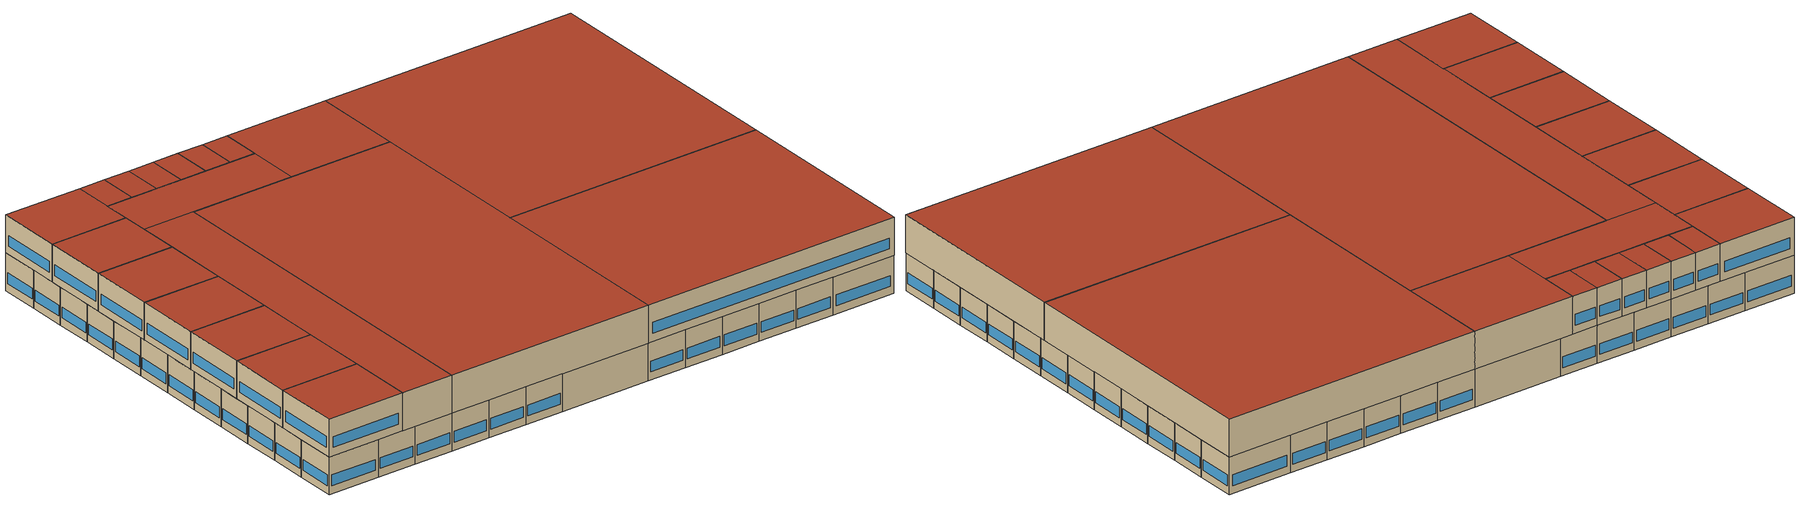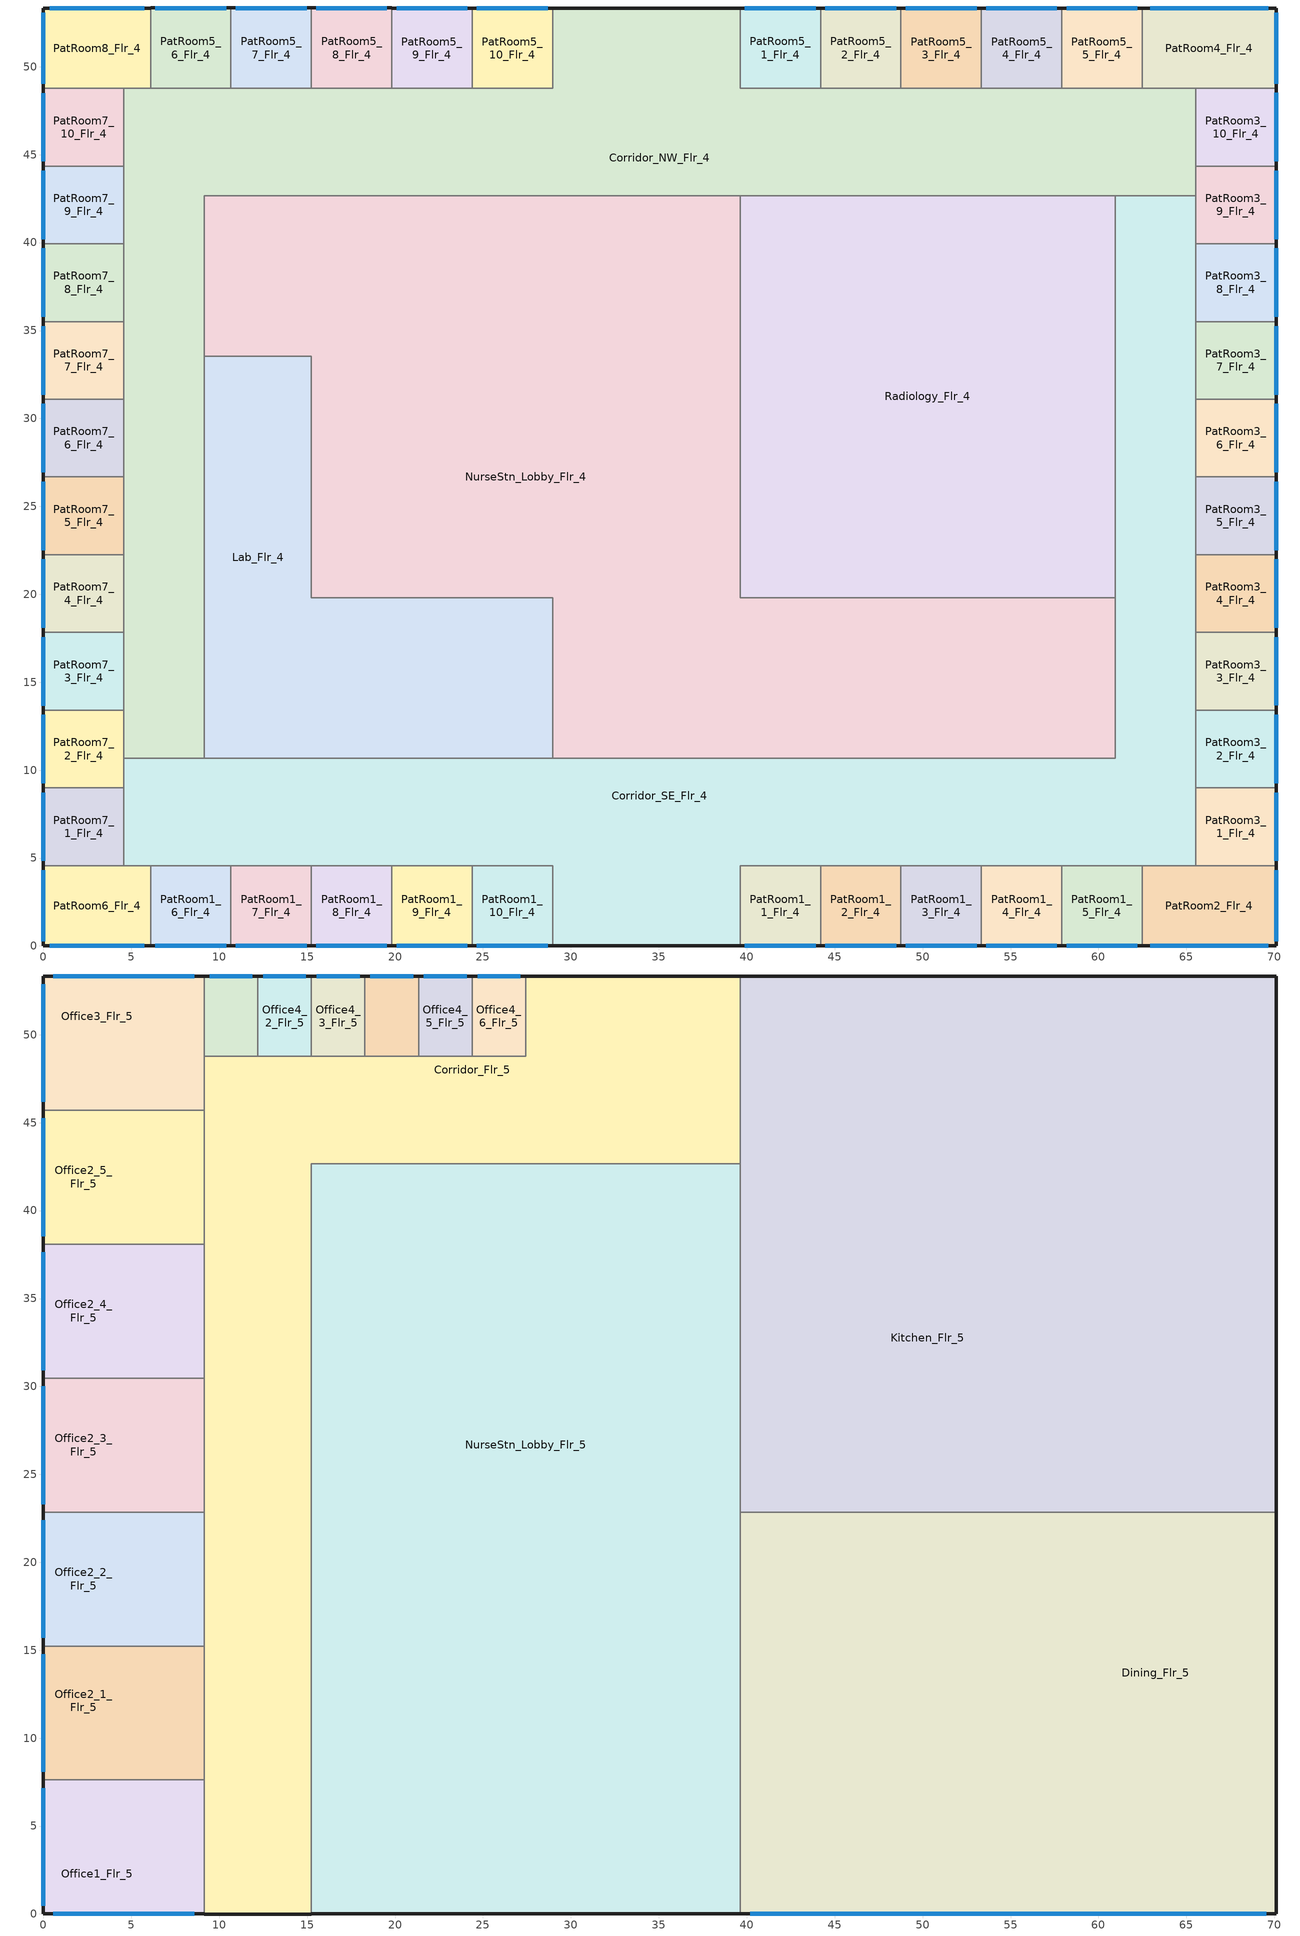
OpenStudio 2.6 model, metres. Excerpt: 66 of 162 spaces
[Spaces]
PatRoom6_Flr_4
 floor to PatRoom6_Flr_3: 6.1,4.57 6.1,0 0,0 0,4.57 z12.8
 wall outside: 0,4.57 0,0 6.1,0 z12.8:17.07
 wall adiabatic: 4.57,4.57 0,4.57 / 6.1,0 6.1,4.57 z12.8:17.07
 wall to Corridor_SE_Flr_4: 6.1,4.57 4.57,4.57 z12.8:17.07
 window: 0,4.3 0,0.27 / 0.37,0 5.73,0 z13.71:14.93
Corridor_SE_Flr_4
 floor to Corridor_SE_Flr_3: 65.53,42.67 65.53,4.57 39.62,4.57 39.62,0 28.96,0 28.96,4.57 4.57,4.57 4.57,10.67 60.96,10.67 60.96,42.67 z12.8
 wall outside: 28.96,0 39.62,0 z12.8:17.07
 wall adiabatic: 4.57,10.67 4.57,8.99 4.57,4.57 / 65.53,4.57 65.53,8.99 65.53,13.41 65.53,17.83 65.53,22.25 65.53,26.67 65.53,31.09 65.53,35.51 65.53,39.93 65.53,42.67 / 39.62,0 39.62,4.57 44.2,4.57 48.77,4.57 53.34,4.57 57.91,4.57 62.48,4.57 / 6.1,4.57 10.67,4.57 15.24,4.57 19.81,4.57 24.38,4.57 28.96,4.57 28.96,0 z12.8:17.07
 wall to Corridor_NW_Flr_4: 9.14,10.67 4.57,10.67 / 65.53,42.67 60.96,42.67 z12.8:17.07
 wall to Lab_Flr_4: 28.96,10.67 9.14,10.67 z12.8:17.07
 wall to NurseStn_Lobby_Flr_4: 60.96,19.81 60.96,10.67 28.96,10.67 z12.8:17.07
 wall to Radiology_Flr_4: 60.96,42.67 60.96,19.81 z12.8:17.07
 wall to PatRoom2_Flr_4: 62.48,4.57 65.53,4.57 z12.8:17.07
 ceiling adiabatic: 9.14,7.62 9.14,10.67 4.57,10.67 4.57,7.62 z17.07
PatRoom1_1_Flr_4
 floor adiabatic: 44.2,4.57 44.2,0 39.62,0 39.62,4.57 z12.8
 wall outside: 39.62,0 44.2,0 z12.8:17.07
 wall adiabatic: 44.2,0 44.2,4.57 39.62,4.57 39.62,0 z12.8:17.07
 window: 39.9,0 43.92,0 z13.71:14.93
 ceiling adiabatic: 44.2,0 44.2,4.57 39.62,4.57 39.62,0 z17.07
PatRoom2_Flr_4
 floor to PatRoom2_Flr_3: 70.1,4.57 70.1,0 62.48,0 62.48,4.57 z12.8
 wall outside: 62.48,0 70.1,0 70.1,4.57 z12.8:17.07
 wall adiabatic: 62.48,4.57 62.48,0 / 70.1,4.57 65.53,4.57 z12.8:17.07
 window: 62.94,0 69.65,0 / 70.1,0.27 70.1,4.3 z13.71:14.93
PatRoom7_1_Flr_4
 floor adiabatic: 4.57,8.99 4.57,4.57 0,4.57 0,8.99 z12.8
 wall outside: 0,8.99 0,4.57 z12.8:17.07
 wall adiabatic: 0,4.57 4.57,4.57 4.57,8.99 0,8.99 z12.8:17.07
 window: 0,8.73 0,4.84 z13.71:14.93
 ceiling adiabatic: 4.57,4.57 4.57,7.62 0,7.62 0,4.57 z17.07; 4.57,7.62 4.57,8.99 0,8.99 0,7.62 z17.07
PatRoom3_1_Flr_4
 floor adiabatic: 70.1,8.99 70.1,4.57 65.53,4.57 65.53,8.99 z12.8
 wall outside: 70.1,4.57 70.1,8.99 z12.8:17.07
 wall adiabatic: 70.1,8.99 65.53,8.99 65.53,4.57 70.1,4.57 z12.8:17.07
 window: 70.1,4.84 70.1,8.73 z13.71:14.93
 ceiling adiabatic: 70.1,4.57 70.1,8.99 65.53,8.99 65.53,4.57 z17.07
Corridor_NW_Flr_4
 floor to Corridor_NW_Flr_3: 39.62,53.34 39.62,48.77 65.53,48.77 65.53,42.67 9.14,42.67 9.14,10.67 4.57,10.67 4.57,48.77 28.96,48.77 28.96,53.34 z12.8
 wall outside: 39.62,53.34 28.96,53.34 z12.8:17.07
 wall adiabatic: 4.57,48.77 4.57,10.67 / 28.96,53.34 28.96,48.77 24.38,48.77 19.81,48.77 15.24,48.77 10.67,48.77 6.1,48.77 / 62.48,48.77 57.91,48.77 53.34,48.77 48.77,48.77 44.2,48.77 39.62,48.77 39.62,53.34 / 65.53,42.67 65.53,44.35 65.53,48.77 z12.8:17.07
 wall to PatRoom8_Flr_4: 6.1,48.77 4.57,48.77 z12.8:17.07
 wall to PatRoom4_Flr_4: 65.53,48.77 62.48,48.77 z12.8:17.07
 wall to Radiology_Flr_4: 39.62,42.67 60.96,42.67 z12.8:17.07
 wall to NurseStn_Lobby_Flr_4: 9.14,33.53 9.14,33.58 9.14,42.67 39.62,42.67 z12.8:17.07
 wall to Lab_Flr_4: 9.14,10.67 9.14,33.53 z12.8:17.07
 ceiling adiabatic: 9.14,10.67 9.14,15.24 4.57,15.24 4.57,10.67 z17.07; 9.14,15.24 9.14,22.86 4.57,22.86 4.57,15.24 z17.07; 9.14,22.86 9.14,30.48 4.57,30.48 4.57,22.86 z17.07; 9.14,30.48 9.14,38.09 4.57,38.09 4.57,30.48 z17.07; 9.14,38.09 9.14,45.72 4.57,45.72 4.57,38.09 z17.07
Lab_Flr_4
 floor to Lab_Flr_3: 15.24,33.53 15.24,19.81 28.96,19.81 28.96,10.67 9.14,10.67 9.14,33.53 z12.8
 wall to NurseStn_Lobby_Flr_4: 28.96,10.67 28.96,19.81 15.24,19.81 15.24,33.53 9.14,33.53 z12.8:17.07
NurseStn_Lobby_Flr_4
 floor to NurseStn_Lobby_Flr_3: 39.62,42.67 39.62,19.81 60.96,19.81 60.96,10.67 28.96,10.67 28.96,19.81 15.24,19.81 15.24,33.53 9.14,33.53 9.14,42.67 z12.8
 wall to Radiology_Flr_4: 60.96,19.81 39.62,19.81 39.62,42.67 z12.8:17.07
Radiology_Flr_4
 floor to PhysTherapy_Flr_3: 60.96,42.67 60.96,19.81 39.62,19.81 39.62,42.67 z12.8
PatRoom8_Flr_4
 floor to PatRoom8_Flr_3: 6.1,53.34 6.1,48.77 0,48.77 0,53.34 z12.8
 wall outside: 6.1,53.34 0,53.34 0,48.77 z12.8:17.07
 wall adiabatic: 6.1,48.77 6.1,53.34 / 0,48.77 4.57,48.77 z12.8:17.07
 window: 5.73,53.34 0.37,53.34 z13.71:14.94; 0,53.07 0,49.04 z13.71:14.93
PatRoom5_1_Flr_4
 floor adiabatic: 44.2,53.34 44.2,48.77 39.62,48.77 39.62,53.34 z12.8
 wall outside: 44.2,53.34 39.62,53.34 z12.8:17.07
 wall adiabatic: 39.62,53.34 39.62,48.77 44.2,48.77 44.2,53.34 z12.8:17.07
 window: 43.92,53.34 39.9,53.34 z13.71:14.93
 ceiling adiabatic: 44.2,48.77 44.2,53.34 39.62,53.34 39.62,48.77 z17.07
PatRoom4_Flr_4
 floor to PatRoom4_Flr_3: 70.1,53.34 70.1,48.77 62.48,48.77 62.48,53.34 z12.8
 wall outside: 70.1,48.77 70.1,53.34 62.48,53.34 z12.8:17.07
 wall adiabatic: 65.53,48.77 70.1,48.77 / 62.48,53.34 62.48,48.77 z12.8:17.07
 window: 70.1,49.04 70.1,53.07 / 69.65,53.34 62.94,53.34 z13.71:14.93
PatRoom1_2_Flr_4
 floor adiabatic: 48.77,4.57 48.77,0 44.2,0 44.2,4.57 z12.8
 wall outside: 44.2,0 48.77,0 z12.8:17.07
 wall adiabatic: 48.77,0 48.77,4.57 44.2,4.57 44.2,0 z12.8:17.07
 window: 44.47,0 48.49,0 z13.71:14.93
 ceiling adiabatic: 48.77,0 48.77,4.57 44.2,4.57 44.2,0 z17.07
PatRoom1_3_Flr_4
 floor adiabatic: 53.34,4.57 53.34,0 48.77,0 48.77,4.57 z12.8
 wall outside: 48.77,0 53.34,0 z12.8:17.07
 wall adiabatic: 53.34,0 53.34,4.57 48.77,4.57 48.77,0 z12.8:17.07
 window: 49.04,0 53.07,0 z13.71:14.93
 ceiling adiabatic: 53.34,0 53.34,4.57 48.77,4.57 48.77,0 z17.07
PatRoom1_4_Flr_4
 floor adiabatic: 57.91,4.57 57.91,0 53.34,0 53.34,4.57 z12.8
 wall outside: 53.34,0 57.91,0 z12.8:17.07
 wall adiabatic: 57.91,0 57.91,4.57 53.34,4.57 53.34,0 z12.8:17.07
 window: 53.61,0 57.64,0 z13.71:14.93
 ceiling adiabatic: 57.91,0 57.91,4.57 53.34,4.57 53.34,0 z17.07
PatRoom1_5_Flr_4
 floor adiabatic: 62.48,4.57 62.48,0 57.91,0 57.91,4.57 z12.8
 wall outside: 57.91,0 62.48,0 z12.8:17.07
 wall adiabatic: 62.48,0 62.48,4.57 57.91,4.57 57.91,0 z12.8:17.07
 window: 58.19,0 62.21,0 z13.71:14.93
 ceiling adiabatic: 62.48,0 62.48,4.57 57.91,4.57 57.91,0 z17.07
PatRoom1_6_Flr_4
 floor adiabatic: 10.67,4.57 10.67,0 6.1,0 6.1,4.57 z12.8
 wall outside: 6.1,0 10.67,0 z12.8:17.07
 wall adiabatic: 10.67,0 10.67,4.57 6.1,4.57 6.1,0 z12.8:17.07
 window: 6.37,0 10.39,0 z13.71:14.93
 ceiling adiabatic: 10.67,0 10.67,4.57 9.14,4.57 9.14,0 z17.07; 9.14,0 9.14,4.57 6.1,4.57 6.1,0 z17.07
PatRoom1_7_Flr_4
 floor adiabatic: 15.24,4.57 15.24,0 10.67,0 10.67,4.57 z12.8
 wall outside: 10.67,0 15.24,0 z12.8:17.07
 wall adiabatic: 15.24,0 15.24,4.57 10.67,4.57 10.67,0 z12.8:17.07
 window: 10.94,0 14.97,0 z13.71:14.93
 ceiling adiabatic: 15.24,0 15.24,4.57 10.67,4.57 10.67,0 z17.07
PatRoom1_8_Flr_4
 floor adiabatic: 19.81,4.57 19.81,0 15.24,0 15.24,4.57 z12.8
 wall outside: 15.24,0 19.81,0 z12.8:17.07
 wall adiabatic: 19.81,0 19.81,4.57 15.24,4.57 15.24,0 z12.8:17.07
 window: 15.51,0 19.54,0 z13.71:14.93
 ceiling adiabatic: 19.81,0 19.81,4.57 15.24,4.57 15.24,0 z17.07
PatRoom1_9_Flr_4
 floor adiabatic: 24.38,4.57 24.38,0 19.81,0 19.81,4.57 z12.8
 wall outside: 19.81,0 24.38,0 z12.8:17.07
 wall adiabatic: 24.38,0 24.38,4.57 19.81,4.57 19.81,0 z12.8:17.07
 window: 20.09,0 24.11,0 z13.71:14.93
 ceiling adiabatic: 24.38,0 24.38,4.57 19.81,4.57 19.81,0 z17.07
PatRoom1_10_Flr_4
 floor adiabatic: 28.96,4.57 28.96,0 24.38,0 24.38,4.57 z12.8
 wall outside: 24.38,0 28.96,0 z12.8:17.07
 wall adiabatic: 28.96,0 28.96,4.57 24.38,4.57 24.38,0 z12.8:17.07
 window: 24.66,0 28.68,0 z13.71:14.93
 ceiling adiabatic: 28.96,0 28.96,4.57 24.38,4.57 24.38,0 z17.07
PatRoom5_2_Flr_4
 floor adiabatic: 48.77,53.34 48.77,48.77 44.2,48.77 44.2,53.34 z12.8
 wall outside: 48.77,53.34 44.2,53.34 z12.8:17.07
 wall adiabatic: 44.2,53.34 44.2,48.77 48.77,48.77 48.77,53.34 z12.8:17.07
 window: 48.49,53.34 44.47,53.34 z13.71:14.93
 ceiling adiabatic: 48.77,48.77 48.77,53.34 44.2,53.34 44.2,48.77 z17.07
PatRoom5_3_Flr_4
 floor adiabatic: 53.34,53.34 53.34,48.77 48.77,48.77 48.77,53.34 z12.8
 wall outside: 53.34,53.34 48.77,53.34 z12.8:17.07
 wall adiabatic: 48.77,53.34 48.77,48.77 53.34,48.77 53.34,53.34 z12.8:17.07
 window: 53.07,53.34 49.04,53.34 z13.71:14.93
 ceiling adiabatic: 53.34,48.77 53.34,53.34 48.77,53.34 48.77,48.77 z17.07
PatRoom5_4_Flr_4
 floor adiabatic: 57.91,53.34 57.91,48.77 53.34,48.77 53.34,53.34 z12.8
 wall outside: 57.91,53.34 53.34,53.34 z12.8:17.07
 wall adiabatic: 53.34,53.34 53.34,48.77 57.91,48.77 57.91,53.34 z12.8:17.07
 window: 57.64,53.34 53.61,53.34 z13.71:14.93
 ceiling adiabatic: 57.91,48.77 57.91,53.34 53.34,53.34 53.34,48.77 z17.07
PatRoom5_5_Flr_4
 floor adiabatic: 62.48,53.34 62.48,48.77 57.91,48.77 57.91,53.34 z12.8
 wall outside: 62.48,53.34 57.91,53.34 z12.8:17.07
 wall adiabatic: 57.91,53.34 57.91,48.77 62.48,48.77 62.48,53.34 z12.8:17.07
 window: 62.21,53.34 58.19,53.34 z13.71:14.93
 ceiling adiabatic: 62.48,48.77 62.48,53.34 57.91,53.34 57.91,48.77 z17.07
PatRoom5_6_Flr_4
 floor adiabatic: 10.67,53.34 10.67,48.77 6.1,48.77 6.1,53.34 z12.8
 wall outside: 10.67,53.34 6.1,53.34 z12.8:17.07
 wall adiabatic: 6.1,53.34 6.1,48.77 10.67,48.77 10.67,53.34 z12.8:17.07
 window: 10.39,53.34 6.37,53.34 z13.71:14.93
 ceiling adiabatic: 9.14,48.77 9.14,53.34 6.1,53.34 6.1,48.77 z17.07; 10.67,48.77 10.67,53.34 9.14,53.34 9.14,48.77 z17.07
PatRoom5_7_Flr_4
 floor adiabatic: 15.24,53.34 15.24,48.77 10.67,48.77 10.67,53.34 z12.8
 wall outside: 15.24,53.34 10.67,53.34 z12.8:17.07
 wall adiabatic: 10.67,53.34 10.67,48.77 15.24,48.77 15.24,53.34 z12.8:17.07
 window: 14.97,53.34 10.94,53.34 z13.71:14.93
 ceiling adiabatic: 12.19,48.77 12.19,53.34 10.67,53.34 10.67,48.77 z17.07; 15.24,48.77 15.24,53.34 12.19,53.34 12.19,48.77 z17.07
PatRoom5_8_Flr_4
 floor adiabatic: 19.81,53.34 19.81,48.77 15.24,48.77 15.24,53.34 z12.8
 wall outside: 19.81,53.34 15.24,53.34 z12.8:17.07
 wall adiabatic: 15.24,53.34 15.24,48.77 19.81,48.77 19.81,53.34 z12.8:17.07
 window: 19.54,53.34 15.51,53.34 z13.71:14.93
 ceiling adiabatic: 18.29,48.77 18.29,53.34 15.24,53.34 15.24,48.77 z17.07; 19.81,48.77 19.81,53.34 18.29,53.34 18.29,48.77 z17.07
PatRoom5_9_Flr_4
 floor adiabatic: 24.38,53.34 24.38,48.77 19.81,48.77 19.81,53.34 z12.8
 wall outside: 24.38,53.34 19.81,53.34 z12.8:17.07
 wall adiabatic: 19.81,53.34 19.81,48.77 24.38,48.77 24.38,53.34 z12.8:17.07
 window: 24.11,53.34 20.09,53.34 z13.71:14.93
 ceiling adiabatic: 21.34,48.77 21.34,53.34 19.81,53.34 19.81,48.77 z17.07; 24.38,48.77 24.38,53.34 21.34,53.34 21.34,48.77 z17.07
PatRoom5_10_Flr_4
 floor adiabatic: 28.96,53.34 28.96,48.77 24.38,48.77 24.38,53.34 z12.8
 wall outside: 28.96,53.34 24.38,53.34 z12.8:17.07
 wall adiabatic: 24.38,53.34 24.38,48.77 28.96,48.77 28.96,53.34 z12.8:17.07
 window: 28.68,53.34 24.66,53.34 z13.71:14.93
 ceiling adiabatic: 27.43,48.77 27.43,53.34 24.38,53.34 24.38,48.77 z17.07; 28.96,48.77 28.96,53.34 27.43,53.34 27.43,48.77 z17.07
PatRoom3_2_Flr_4
 floor adiabatic: 70.1,13.41 70.1,8.99 65.53,8.99 65.53,13.41 z12.8
 wall outside: 70.1,8.99 70.1,13.41 z12.8:17.07
 wall adiabatic: 70.1,13.41 65.53,13.41 65.53,8.99 70.1,8.99 z12.8:17.07
 window: 70.1,9.26 70.1,13.15 z13.71:14.93
 ceiling adiabatic: 70.1,8.99 70.1,13.41 65.53,13.41 65.53,8.99 z17.07
PatRoom3_3_Flr_4
 floor adiabatic: 70.1,17.83 70.1,13.41 65.53,13.41 65.53,17.83 z12.8
 wall outside: 70.1,13.41 70.1,17.83 z12.8:17.07
 wall adiabatic: 70.1,17.83 65.53,17.83 65.53,13.41 70.1,13.41 z12.8:17.07
 window: 70.1,13.68 70.1,17.57 z13.71:14.93
 ceiling adiabatic: 70.1,13.41 70.1,17.83 65.53,17.83 65.53,13.41 z17.07
PatRoom3_4_Flr_4
 floor adiabatic: 70.1,22.25 70.1,17.83 65.53,17.83 65.53,22.25 z12.8
 wall outside: 70.1,17.83 70.1,22.25 z12.8:17.07
 wall adiabatic: 70.1,22.25 65.53,22.25 65.53,17.83 70.1,17.83 z12.8:17.07
 window: 70.1,18.1 70.1,21.99 z13.71:14.93
 ceiling adiabatic: 70.1,17.83 70.1,22.25 65.53,22.25 65.53,17.83 z17.07
PatRoom3_5_Flr_4
 floor adiabatic: 70.1,26.67 70.1,22.25 65.53,22.25 65.53,26.67 z12.8
 wall outside: 70.1,22.25 70.1,26.67 z12.8:17.07
 wall adiabatic: 70.1,26.67 65.53,26.67 65.53,22.25 70.1,22.25 z12.8:17.07
 window: 70.1,22.52 70.1,26.41 z13.71:14.93
 ceiling adiabatic: 70.1,22.86 70.1,26.67 65.53,26.67 65.53,22.86 z17.07; 70.1,22.25 70.1,22.86 65.53,22.86 65.53,22.25 z17.07
PatRoom3_6_Flr_4
 floor adiabatic: 70.1,31.09 70.1,26.67 65.53,26.67 65.53,31.09 z12.8
 wall outside: 70.1,26.67 70.1,31.09 z12.8:17.07
 wall adiabatic: 70.1,31.09 65.53,31.09 65.53,26.67 70.1,26.67 z12.8:17.07
 window: 70.1,26.94 70.1,30.83 z13.71:14.93
 ceiling adiabatic: 70.1,26.67 70.1,31.09 65.53,31.09 65.53,26.67 z17.07
PatRoom3_7_Flr_4
 floor adiabatic: 70.1,35.51 70.1,31.09 65.53,31.09 65.53,35.51 z12.8
 wall outside: 70.1,31.09 70.1,35.51 z12.8:17.07
 wall adiabatic: 70.1,35.51 65.53,35.51 65.53,31.09 70.1,31.09 z12.8:17.07
 window: 70.1,31.36 70.1,35.25 z13.71:14.93
 ceiling adiabatic: 70.1,31.09 70.1,35.51 65.53,35.51 65.53,31.09 z17.07
PatRoom3_8_Flr_4
 floor adiabatic: 70.1,39.93 70.1,35.51 65.53,35.51 65.53,39.93 z12.8
 wall outside: 70.1,35.51 70.1,39.93 z12.8:17.07
 wall adiabatic: 70.1,39.93 65.53,39.93 65.53,35.51 70.1,35.51 z12.8:17.07
 window: 70.1,35.78 70.1,39.67 z13.71:14.93
 ceiling adiabatic: 70.1,35.51 70.1,39.93 65.53,39.93 65.53,35.51 z17.07
PatRoom3_9_Flr_4
 floor adiabatic: 70.1,44.35 70.1,39.93 65.53,39.93 65.53,44.35 z12.8
 wall outside: 70.1,39.93 70.1,44.35 z12.8:17.07
 wall adiabatic: 70.1,44.35 65.53,44.35 65.53,42.67 65.53,39.93 70.1,39.93 z12.8:17.07
 window: 70.1,40.2 70.1,44.09 z13.71:14.93
 ceiling adiabatic: 70.1,39.93 70.1,44.35 65.53,44.35 65.53,39.93 z17.07
PatRoom3_10_Flr_4
 floor adiabatic: 70.1,48.77 70.1,44.35 65.53,44.35 65.53,48.77 z12.8
 wall outside: 70.1,44.35 70.1,48.77 z12.8:17.07
 wall adiabatic: 70.1,48.77 65.53,48.77 65.53,44.35 70.1,44.35 z12.8:17.07
 window: 70.1,44.62 70.1,48.51 z13.71:14.93
 ceiling adiabatic: 70.1,44.35 70.1,48.77 65.53,48.77 65.53,44.35 z17.07
PatRoom7_2_Flr_4
 floor adiabatic: 4.57,13.41 4.57,8.99 0,8.99 0,13.41 z12.8
 wall outside: 0,13.41 0,8.99 z12.8:17.07
 wall adiabatic: 0,8.99 4.57,8.99 4.57,13.41 0,13.41 z12.8:17.07
 window: 0,13.15 0,9.26 z13.71:14.93
 ceiling adiabatic: 4.57,12.04 4.57,13.41 0,13.41 0,12.04 z17.07; 4.57,8.99 4.57,12.04 0,12.04 0,8.99 z17.07
PatRoom7_3_Flr_4
 floor adiabatic: 4.57,17.83 4.57,13.41 0,13.41 0,17.83 z12.8
 wall outside: 0,17.83 0,13.41 z12.8:17.07
 wall adiabatic: 0,13.41 4.57,13.41 4.57,17.83 0,17.83 z12.8:17.07
 window: 0,17.57 0,13.68 z13.71:14.93
 ceiling adiabatic: 4.57,16.46 4.57,17.83 0,17.83 0,16.46 z17.07; 4.57,13.41 4.57,16.46 0,16.46 0,13.41 z17.07
PatRoom7_4_Flr_4
 floor adiabatic: 4.57,22.25 4.57,17.83 0,17.83 0,22.25 z12.8
 wall outside: 0,22.25 0,17.83 z12.8:17.07
 wall adiabatic: 0,17.83 4.57,17.83 4.57,22.25 0,22.25 z12.8:17.07
 window: 0,21.99 0,18.1 z13.71:14.93
 ceiling adiabatic: 4.57,17.83 4.57,20.88 0,20.88 0,17.83 z17.07; 4.57,20.88 4.57,22.25 0,22.25 0,20.88 z17.07
PatRoom7_5_Flr_4
 floor adiabatic: 4.57,26.67 4.57,22.25 0,22.25 0,26.67 z12.8
 wall outside: 0,26.67 0,22.25 z12.8:17.07
 wall adiabatic: 0,22.25 4.57,22.25 4.57,26.67 0,26.67 z12.8:17.07
 window: 0,26.41 0,22.52 z13.71:14.93
 ceiling adiabatic: 4.57,25.3 4.57,26.67 0,26.67 0,25.3 z17.07; 4.57,22.25 4.57,25.3 0,25.3 0,22.25 z17.07
PatRoom7_6_Flr_4
 floor adiabatic: 4.57,31.09 4.57,26.67 0,26.67 0,31.09 z12.8
 wall outside: 0,31.09 0,26.67 z12.8:17.07
 wall adiabatic: 0,26.67 4.57,26.67 4.57,31.09 0,31.09 z12.8:17.07
 window: 0,30.83 0,26.94 z13.71:14.93
 ceiling adiabatic: 4.57,26.67 4.57,29.72 0,29.72 0,26.67 z17.07; 4.57,29.72 4.57,31.09 0,31.09 0,29.72 z17.07
PatRoom7_7_Flr_4
 floor adiabatic: 4.57,35.51 4.57,31.09 0,31.09 0,35.51 z12.8
 wall outside: 0,35.51 0,31.09 z12.8:17.07
 wall adiabatic: 0,31.09 4.57,31.09 4.57,35.51 0,35.51 z12.8:17.07
 window: 0,35.25 0,31.36 z13.71:14.93
 ceiling adiabatic: 4.57,31.09 4.57,34.14 0,34.14 0,31.09 z17.07; 4.57,34.14 4.57,35.51 0,35.51 0,34.14 z17.07
PatRoom7_8_Flr_4
 floor adiabatic: 4.57,39.93 4.57,35.51 0,35.51 0,39.93 z12.8
 wall outside: 0,39.93 0,35.51 z12.8:17.07
 wall adiabatic: 0,35.51 4.57,35.51 4.57,39.93 0,39.93 z12.8:17.07
 window: 0,39.67 0,35.78 z13.71:14.93
 ceiling adiabatic: 4.57,35.51 4.57,38.56 0,38.56 0,35.51 z17.07; 4.57,38.56 4.57,39.93 0,39.93 0,38.56 z17.07
PatRoom7_9_Flr_4
 floor adiabatic: 4.57,44.35 4.57,39.93 0,39.93 0,44.35 z12.8
 wall outside: 0,44.35 0,39.93 z12.8:17.07
 wall adiabatic: 0,39.93 4.57,39.93 4.57,44.35 0,44.35 z12.8:17.07
 window: 0,44.09 0,40.2 z13.71:14.93
 ceiling adiabatic: 4.57,39.93 4.57,42.98 0,42.98 0,39.93 z17.07; 4.57,42.98 4.57,44.35 0,44.35 0,42.98 z17.07
PatRoom7_10_Flr_4
 floor adiabatic: 4.57,48.77 4.57,44.35 0,44.35 0,48.77 z12.8
 wall outside: 0,48.77 0,44.35 z12.8:17.07
 wall adiabatic: 0,44.35 4.57,44.35 4.57,48.77 0,48.77 z12.8:17.07
 window: 0,48.51 0,44.62 z13.71:14.93
 ceiling adiabatic: 4.57,44.35 4.57,47.4 0,47.4 0,44.35 z17.07; 4.57,47.4 4.57,48.77 0,48.77 0,47.4 z17.07
Office1_Flr_5
 floor adiabatic: 4.57,7.62 4.57,4.57 0,4.57 0,7.62 z17.07; 9.14,4.57 9.14,0 6.1,0 6.1,4.57 z17.07
 floor to PatRoom6_Flr_4: 6.1,4.57 6.1,0 0,0 0,4.57 z17.07
 floor to Corridor_SE_Flr_4: 9.14,7.62 9.14,4.57 4.57,4.57 4.57,7.62 z17.07
 wall outside: 0,7.62 0,0 9.14,0 z17.07:21.34
 wall adiabatic: 9.14,7.62 0,7.62 z17.07:21.34
 wall to Corridor_Flr_5: 9.14,0 9.14,7.62 z17.07:21.34
 window: 0,7.16 0,0.46 / 0.55,0 8.59,0 z17.98:19.2
 roof outside: 9.14,0 9.14,7.62 0,7.62 0,0 z21.34
Corridor_Flr_5
 floor adiabatic: 10.67,4.57 10.67,0 9.14,0 9.14,4.57 z17.07; 28.96,53.34 28.96,48.77 27.43,48.77 27.43,53.34 z17.07; 15.24,4.57 15.24,0 10.67,0 10.67,4.57 z17.07
 floor to Corridor_SE_Flr_4: 15.24,10.67 15.24,4.57 9.14,4.57 9.14,10.67 z17.07
 floor to Corridor_NW_Flr_4: 39.62,53.34 39.62,42.67 9.14,42.67 9.14,48.77 28.96,48.77 28.96,53.34 z17.07
 floor to Lab_Flr_4: 15.24,33.53 15.24,10.67 9.14,10.67 9.14,33.53 z17.07
 floor to NurseStn_Lobby_Flr_4: 15.24,42.67 15.24,33.53 9.14,33.53 9.14,42.67 z17.07
 wall outside: 39.62,53.34 27.43,53.34 / 9.14,0 15.24,0 z17.07:21.34
 wall adiabatic: 27.43,53.34 27.43,48.77 24.38,48.77 21.34,48.77 18.29,48.77 15.24,48.77 12.19,48.77 9.14,48.77 / 9.14,45.72 9.14,38.09 9.14,30.48 9.14,22.86 9.14,15.24 9.14,7.62 z17.07:21.34
 wall to Office3_Flr_5: 9.14,48.77 9.14,45.72 z17.07:21.34
 wall to Kitchen_Flr_5: 39.62,42.67 39.62,53.34 z17.07:21.34
 wall to NurseStn_Lobby_Flr_5: 15.24,0 15.24,42.67 39.62,42.67 z17.07:21.34
 roof outside: 15.24,0 15.24,42.67 9.14,42.67 9.14,0 z21.34; 39.62,42.67 39.62,53.34 27.43,53.34 27.43,42.67 z21.34; 27.43,42.67 27.43,48.77 9.14,48.77 9.14,42.67 z21.34
NurseStn_Lobby_Flr_5
 floor to NurseStn_Lobby_Flr_4: 39.62,42.67 39.62,10.67 28.96,10.67 28.96,19.81 15.24,19.81 15.24,42.67 z17.07
 floor to Corridor_SE_Flr_4: 39.62,10.67 39.62,0 28.96,0 28.96,4.57 15.24,4.57 15.24,10.67 z17.07
 floor to Lab_Flr_4: 28.96,19.81 28.96,10.67 15.24,10.67 15.24,19.81 z17.07
 floor adiabatic: 19.81,4.57 19.81,0 15.24,0 15.24,4.57 z17.07; 24.38,4.57 24.38,0 19.81,0 19.81,4.57 z17.07; 28.96,4.57 28.96,0 24.38,0 24.38,4.57 z17.07
 wall outside: 15.24,0 39.62,0 z17.07:21.34
 wall to Dining_Flr_5: 39.62,0 39.62,22.86 z17.07:21.34
 wall to Kitchen_Flr_5: 39.62,22.86 39.62,42.67 z17.07:21.34
 roof outside: 39.62,0 39.62,42.67 15.24,42.67 15.24,0 z21.34
Dining_Flr_5
 floor adiabatic: 70.1,13.41 70.1,8.99 65.53,8.99 65.53,13.41 z17.07; 44.2,4.57 44.2,0 39.62,0 39.62,4.57 z17.07; 70.1,8.99 70.1,4.57 65.53,4.57 65.53,8.99 z17.07; 62.48,4.57 62.48,0 57.91,0 57.91,4.57 z17.07; 57.91,4.57 57.91,0 53.34,0 53.34,4.57 z17.07; 48.77,4.57 48.77,0 44.2,0 44.2,4.57 z17.07; 53.34,4.57 53.34,0 48.77,0 48.77,4.57 z17.07; 70.1,22.86 70.1,22.25 65.53,22.25 65.53,22.86 z17.07; 70.1,17.83 70.1,13.41 65.53,13.41 65.53,17.83 z17.07; 70.1,22.25 70.1,17.83 65.53,17.83 65.53,22.25 z17.07
 floor to Radiology_Flr_4: 60.96,22.86 60.96,19.81 39.62,19.81 39.62,22.86 z17.07
 floor to Corridor_SE_Flr_4: 65.53,22.86 65.53,4.57 39.62,4.57 39.62,10.67 60.96,10.67 60.96,22.86 z17.07
 floor to NurseStn_Lobby_Flr_4: 60.96,19.81 60.96,10.67 39.62,10.67 39.62,19.81 z17.07
 floor to PatRoom2_Flr_4: 70.1,4.57 70.1,0 62.48,0 62.48,4.57 z17.07
 wall outside: 39.62,0 70.1,0 70.1,22.86 z17.07:21.34
 wall to Kitchen_Flr_5: 70.1,22.86 39.62,22.86 z17.07:21.34
 window: 40.2,0 69.53,0 z17.98:19.2
 roof outside: 70.1,0 70.1,22.86 39.62,22.86 39.62,0 z21.34
Office2_1_Flr_5
 floor adiabatic: 4.57,15.24 4.57,8.99 0,8.99 0,15.24 z17.07; 9.14,10.67 9.14,7.62 4.57,7.62 4.57,10.67 z17.07; 4.57,8.99 4.57,7.62 0,7.62 0,8.99 z17.07; 9.14,15.24 9.14,10.67 4.57,10.67 4.57,15.24 z17.07
 wall outside: 0,15.24 0,7.62 z17.07:21.34
 wall adiabatic: 0,7.62 9.14,7.62 9.14,15.24 0,15.24 z17.07:21.34
 window: 0,14.78 0,8.08 z17.98:19.2
 roof outside: 9.14,7.62 9.14,15.24 0,15.24 0,7.62 z21.34
Kitchen_Flr_5
 floor to Corridor_NW_Flr_4: 65.53,48.77 65.53,42.67 39.62,42.67 39.62,48.77 z17.07
 floor to Radiology_Flr_4: 60.96,42.67 60.96,22.86 39.62,22.86 39.62,42.67 z17.07
 floor adiabatic: 44.2,53.34 44.2,48.77 39.62,48.77 39.62,53.34 z17.07; 62.48,53.34 62.48,48.77 57.91,48.77 57.91,53.34 z17.07; 70.1,26.67 70.1,22.86 65.53,22.86 65.53,26.67 z17.07; 48.77,53.34 48.77,48.77 44.2,48.77 44.2,53.34 z17.07; 53.34,53.34 53.34,48.77 48.77,48.77 48.77,53.34 z17.07; 57.91,53.34 57.91,48.77 53.34,48.77 53.34,53.34 z17.07; 70.1,35.51 70.1,31.09 65.53,31.09 65.53,35.51 z17.07; 70.1,31.09 70.1,26.67 65.53,26.67 65.53,31.09 z17.07; 70.1,39.93 70.1,35.51 65.53,35.51 65.53,39.93 z17.07; 70.1,44.35 70.1,39.93 65.53,39.93 65.53,44.35 z17.07; 70.1,48.77 70.1,44.35 65.53,44.35 65.53,48.77 z17.07
 floor to Corridor_SE_Flr_4: 65.53,42.67 65.53,22.86 60.96,22.86 60.96,42.67 z17.07
 floor to PatRoom4_Flr_4: 70.1,53.34 70.1,48.77 62.48,48.77 62.48,53.34 z17.07
 wall outside: 70.1,22.86 70.1,53.34 39.62,53.34 z17.07:21.34
 roof outside: 70.1,22.86 70.1,53.34 39.62,53.34 39.62,22.86 z21.34
Office3_Flr_5
 floor to PatRoom8_Flr_4: 6.1,53.34 6.1,48.77 0,48.77 0,53.34 z17.07
 floor to Corridor_NW_Flr_4: 9.14,48.77 9.14,45.72 4.57,45.72 4.57,48.77 z17.07
 floor adiabatic: 9.14,53.34 9.14,48.77 6.1,48.77 6.1,53.34 z17.07; 4.57,48.77 4.57,45.72 0,45.72 0,48.77 z17.07
 wall outside: 9.14,53.34 0,53.34 0,45.72 z17.07:21.34
 wall adiabatic: 9.14,48.77 9.14,53.34 / 0,45.72 9.14,45.72 z17.07:21.34
 window: 8.59,53.34 0.55,53.34 / 0,52.88 0,46.18 z17.98:19.2
 roof outside: 9.14,45.72 9.14,53.34 0,53.34 0,45.72 z21.34
Office4_1_Flr_5
 floor adiabatic: 12.19,53.34 12.19,48.77 10.67,48.77 10.67,53.34 z17.07; 10.67,53.34 10.67,48.77 9.14,48.77 9.14,53.34 z17.07
 wall outside: 12.19,53.34 9.14,53.34 z17.07:21.34
 wall adiabatic: 9.14,53.34 9.14,48.77 12.19,48.77 12.19,53.34 z17.07:21.34
 window: 11.88,53.34 9.45,53.34 z17.98:19.2
 roof outside: 12.19,48.77 12.19,53.34 9.14,53.34 9.14,48.77 z21.34
Office2_2_Flr_5
 floor adiabatic: 4.57,22.86 4.57,15.24 0,15.24 0,22.86 z17.07; 9.14,22.86 9.14,15.24 4.57,15.24 4.57,22.86 z17.07
 wall outside: 0,22.86 0,15.24 z17.07:21.34
 wall adiabatic: 0,15.24 9.14,15.24 9.14,22.86 0,22.86 z17.07:21.34
 window: 0,22.4 0,15.7 z17.98:19.2
 roof outside: 9.14,15.24 9.14,22.86 0,22.86 0,15.24 z21.34
Office2_3_Flr_5
 floor adiabatic: 4.57,30.48 4.57,22.86 0,22.86 0,30.48 z17.07; 9.14,30.48 9.14,22.86 4.57,22.86 4.57,30.48 z17.07
 wall outside: 0,30.48 0,22.86 z17.07:21.34
 wall adiabatic: 0,22.86 9.14,22.86 9.14,30.48 0,30.48 z17.07:21.34
 window: 0,30.02 0,23.31 z17.98:19.2
 roof outside: 9.14,22.86 9.14,30.48 0,30.48 0,22.86 z21.34
Office2_4_Flr_5
 floor adiabatic: 4.57,38.09 4.57,30.48 0,30.48 0,38.09 z17.07; 9.14,38.09 9.14,30.48 4.57,30.48 4.57,38.09 z17.07
 wall outside: 0,38.09 0,30.48 z17.07:21.34
 wall adiabatic: 0,30.48 9.14,30.48 9.14,38.09 0,38.09 z17.07:21.34
 window: 0,37.64 0,30.93 z17.98:19.2
 roof outside: 9.14,30.48 9.14,38.09 0,38.09 0,30.48 z21.34
Office2_5_Flr_5
 floor adiabatic: 4.57,45.72 4.57,38.09 0,38.09 0,45.72 z17.07; 9.14,45.72 9.14,38.09 4.57,38.09 4.57,45.72 z17.07
 wall outside: 0,45.72 0,38.09 z17.07:21.34
 wall adiabatic: 0,38.09 9.14,38.09 9.14,45.72 0,45.72 z17.07:21.34
 window: 0,45.25 0,38.55 z17.98:19.2
 roof outside: 9.14,38.09 9.14,45.72 0,45.72 0,38.09 z21.34
Office4_2_Flr_5
 floor adiabatic: 15.24,53.34 15.24,48.77 12.19,48.77 12.19,53.34 z17.07
 wall outside: 15.24,53.34 12.19,53.34 z17.07:21.34
 wall adiabatic: 12.19,53.34 12.19,48.77 15.24,48.77 15.24,53.34 z17.07:21.34
 window: 14.93,53.34 12.5,53.34 z17.98:19.2
 roof outside: 15.24,48.77 15.24,53.34 12.19,53.34 12.19,48.77 z21.34
Office4_3_Flr_5
 floor adiabatic: 18.29,53.34 18.29,48.77 15.24,48.77 15.24,53.34 z17.07
 wall outside: 18.29,53.34 15.24,53.34 z17.07:21.34
 wall adiabatic: 15.24,53.34 15.24,48.77 18.29,48.77 18.29,53.34 z17.07:21.34
 window: 17.98,53.34 15.55,53.34 z17.98:19.2
 roof outside: 18.29,48.77 18.29,53.34 15.24,53.34 15.24,48.77 z21.34
Office4_4_Flr_5
 floor adiabatic: 21.34,53.34 21.34,48.77 19.81,48.77 19.81,53.34 z17.07; 19.81,53.34 19.81,48.77 18.29,48.77 18.29,53.34 z17.07
 wall outside: 21.34,53.34 18.29,53.34 z17.07:21.34
 wall adiabatic: 18.29,53.34 18.29,48.77 21.34,48.77 21.34,53.34 z17.07:21.34
 window: 21.03,53.34 18.6,53.34 z17.98:19.2
 roof outside: 21.34,48.77 21.34,53.34 18.29,53.34 18.29,48.77 z21.34
Office4_5_Flr_5
 floor adiabatic: 24.38,53.34 24.38,48.77 21.34,48.77 21.34,53.34 z17.07
 wall outside: 24.38,53.34 21.34,53.34 z17.07:21.34
 wall adiabatic: 21.34,53.34 21.34,48.77 24.38,48.77 24.38,53.34 z17.07:21.34
 window: 24.07,53.34 21.64,53.34 z17.98:19.2
 roof outside: 24.38,48.77 24.38,53.34 21.34,53.34 21.34,48.77 z21.34
Office4_6_Flr_5
 floor adiabatic: 27.43,53.34 27.43,48.77 24.38,48.77 24.38,53.34 z17.07
 wall outside: 27.43,53.34 24.38,53.34 z17.07:21.34
 wall adiabatic: 24.38,53.34 24.38,48.77 27.43,48.77 27.43,53.34 z17.07:21.34
 window: 27.12,53.34 24.69,53.34 z17.98:19.2
 roof outside: 27.43,48.77 27.43,53.34 24.38,53.34 24.38,48.77 z21.34
[Building]
NECB_2011Hospital: Standards Number of Stories=6; Standards Number of Above Ground Stories=5; Standards Building Type=Hospital
[Site]
Sherbrooke_PQ_CAN: Latitude {deg}=45.43; Longitude {deg}=-71.68; Time Zone {hr}=-5; Elevation {m}=241
[ClimateZones]
Climate Zone Institution Name 1=ASHRAE; Climate Zone Document Name 1=ANSI/ASHRAE Standard 169; Climate Zone Document Year 1=2006; Climate Zone Institution Name 2=CEC; Climate Zone Document Name 2=California Climate Zone Descriptions; Climate Zone Document Year 2=1995
[Site:WaterMainsTemperature]
Calculation Method=Correlation; Annual Average Outdoor Air Temperature {C}=4.28333; Maximum Difference In Monthly Average Outdoor Air Temperatures {deltaC}=28.2
[Site:GroundTemperature:BuildingSurface]
19.527, 19.502, 19.536, 19.598, 20.002, 21.64, 22.225, 22.375, 21.449, 20.121, 19.802, 19.633
[WindowMaterial:Blind]
Window Material Blind 1: Slat Width {m}=0.025; Slat Separation {m}=0.01875; Front Side Slat Beam Solar Reflectance=0.5; Back Side Slat Beam Solar Reflectance=0.5; Front Side Slat Diffuse Solar Reflectance=0.5; Back Side Slat Diffuse Solar Reflectance=0.5; Slat Beam Visible Transmittance=0
[ShadingControl]
Shading Control 1: Shading Type=InteriorBlind; Shading Device Material=Window Material Blind 1
[BuildingStory] Nominal Z Coordinate {m}=0; Nominal Floor to Floor Height {m}=4.2672
Building Story 5; Building Story 6
[Space]
Name | Space Type | Building Story | Thermal Zone
PatRoom6_Flr_4 | Space Function Hospital - patient room | Building Story 5 | TZ-PatRoom6_Flr_4
Corridor_SE_Flr_4 | Space Function Hospital corr. >= 2.4m-sch-B | Building Story 5 | TZ-Corridor_SE_Flr_4
PatRoom1_1_Flr_4 | Space Function Hospital - patient room | Building Story 5 | TZ-PatRoom1_1_Flr_4
PatRoom2_Flr_4 | Space Function Hospital - patient room | Building Story 5 | TZ-PatRoom2_Flr_4
PatRoom7_1_Flr_4 | Space Function Hospital - patient room | Building Story 5 | TZ-PatRoom7_1_Flr_4
PatRoom3_1_Flr_4 | Space Function Hospital - patient room | Building Story 5 | TZ-PatRoom3_1_Flr_4
Corridor_NW_Flr_4 | Space Function Hospital corr. >= 2.4m-sch-B | Building Story 5 | TZ-Corridor_NW_Flr_4
Lab_Flr_4 | Space Function Lab - research | Building Story 5 | TZ-Lab_Flr_4
NurseStn_Lobby_Flr_4 | Space Function Hospital - nurses' station | Building Story 5 | TZ-NurseStn_Lobby_Flr_4
Radiology_Flr_4 | Space Function Hospital - radiology/imaging | Building Story 5 | TZ-Radiology_Flr_4
PatRoom8_Flr_4 | Space Function Hospital - patient room | Building Story 5 | TZ-PatRoom8_Flr_4
PatRoom5_1_Flr_4 | Space Function Hospital - patient room | Building Story 5 | TZ-PatRoom5_1_Flr_4
PatRoom4_Flr_4 | Space Function Hospital - patient room | Building Story 5 | TZ-PatRoom4_Flr_4
Office1_Flr_5 | Space Function Office - enclosed | Building Story 6 | TZ-Office1_Flr_5
Corridor_Flr_5 | Space Function Hospital corr. >= 2.4m-sch-B | Building Story 6 | TZ-Corridor_Flr_5
NurseStn_Lobby_Flr_5 | Space Function Hospital - nurses' station | Building Story 6 | TZ-NurseStn_Lobby_Flr_5
Dining_Flr_5 | Space Function Dining - bar lounge/leisure | Building Story 6 | TZ-Dining_Flr_5
Office2_1_Flr_5 | Space Function Office - enclosed | Building Story 6 | TZ-Office2_1_Flr_5
Kitchen_Flr_5 | Space Function Food preparation | Building Story 6 | TZ-Kitchen_Flr_5
Office3_Flr_5 | Space Function Office - enclosed | Building Story 6 | TZ-Office3_Flr_5
Office4_1_Flr_5 | Space Function Office - enclosed | Building Story 6 | TZ-Office4_1_Flr_5
PatRoom1_2_Flr_4 | Space Function Hospital - patient room | Building Story 5 | TZ-PatRoom1_2_Flr_4
PatRoom1_3_Flr_4 | Space Function Hospital - patient room | Building Story 5 | TZ-PatRoom1_3_Flr_4
PatRoom1_4_Flr_4 | Space Function Hospital - patient room | Building Story 5 | TZ-PatRoom1_4_Flr_4
PatRoom1_5_Flr_4 | Space Function Hospital - patient room | Building Story 5 | TZ-PatRoom1_5_Flr_4
PatRoom1_6_Flr_4 | Space Function Hospital - patient room | Building Story 5 | TZ-PatRoom1_6_Flr_4
PatRoom1_7_Flr_4 | Space Function Hospital - patient room | Building Story 5 | TZ-PatRoom1_7_Flr_4
PatRoom1_8_Flr_4 | Space Function Hospital - patient room | Building Story 5 | TZ-PatRoom1_8_Flr_4
PatRoom1_9_Flr_4 | Space Function Hospital - patient room | Building Story 5 | TZ-PatRoom1_9_Flr_4
PatRoom1_10_Flr_4 | Space Function Hospital - patient room | Building Story 5 | TZ-PatRoom1_10_Flr_4
Office2_2_Flr_5 | Space Function Office - enclosed | Building Story 6 | TZ-Office2_2_Flr_5
Office2_3_Flr_5 | Space Function Office - enclosed | Building Story 6 | TZ-Office2_3_Flr_5
Office2_4_Flr_5 | Space Function Office - enclosed | Building Story 6 | TZ-Office2_4_Flr_5
Office2_5_Flr_5 | Space Function Office - enclosed | Building Story 6 | TZ-Office2_5_Flr_5
Office4_2_Flr_5 | Space Function Office - enclosed | Building Story 6 | TZ-Office4_2_Flr_5
Office4_3_Flr_5 | Space Function Office - enclosed | Building Story 6 | TZ-Office4_3_Flr_5
Office4_4_Flr_5 | Space Function Office - enclosed | Building Story 6 | TZ-Office4_4_Flr_5
Office4_5_Flr_5 | Space Function Office - enclosed | Building Story 6 | TZ-Office4_5_Flr_5
Office4_6_Flr_5 | Space Function Office - enclosed | Building Story 6 | TZ-Office4_6_Flr_5
PatRoom5_2_Flr_4 | Space Function Hospital - patient room | Building Story 5 | TZ-PatRoom5_2_Flr_4
PatRoom5_3_Flr_4 | Space Function Hospital - patient room | Building Story 5 | TZ-PatRoom5_3_Flr_4
PatRoom5_4_Flr_4 | Space Function Hospital - patient room | Building Story 5 | TZ-PatRoom5_4_Flr_4
PatRoom5_5_Flr_4 | Space Function Hospital - patient room | Building Story 5 | TZ-PatRoom5_5_Flr_4
PatRoom5_6_Flr_4 | Space Function Hospital - patient room | Building Story 5 | TZ-PatRoom5_6_Flr_4
PatRoom5_7_Flr_4 | Space Function Hospital - patient room | Building Story 5 | TZ-PatRoom5_7_Flr_4
PatRoom5_8_Flr_4 | Space Function Hospital - patient room | Building Story 5 | TZ-PatRoom5_8_Flr_4
PatRoom5_9_Flr_4 | Space Function Hospital - patient room | Building Story 5 | TZ-PatRoom5_9_Flr_4
PatRoom5_10_Flr_4 | Space Function Hospital - patient room | Building Story 5 | TZ-PatRoom5_10_Flr_4
PatRoom3_2_Flr_4 | Space Function Hospital - patient room | Building Story 5 | TZ-PatRoom3_2_Flr_4
PatRoom3_3_Flr_4 | Space Function Hospital - patient room | Building Story 5 | TZ-PatRoom3_3_Flr_4
PatRoom3_4_Flr_4 | Space Function Hospital - patient room | Building Story 5 | TZ-PatRoom3_4_Flr_4
PatRoom3_5_Flr_4 | Space Function Hospital - patient room | Building Story 5 | TZ-PatRoom3_5_Flr_4
PatRoom3_6_Flr_4 | Space Function Hospital - patient room | Building Story 5 | TZ-PatRoom3_6_Flr_4
PatRoom3_7_Flr_4 | Space Function Hospital - patient room | Building Story 5 | TZ-PatRoom3_7_Flr_4
PatRoom3_8_Flr_4 | Space Function Hospital - patient room | Building Story 5 | TZ-PatRoom3_8_Flr_4
PatRoom3_9_Flr_4 | Space Function Hospital - patient room | Building Story 5 | TZ-PatRoom3_9_Flr_4
PatRoom3_10_Flr_4 | Space Function Hospital - patient room | Building Story 5 | TZ-PatRoom3_10_Flr_4
PatRoom7_2_Flr_4; PatRoom7_3_Flr_4; PatRoom7_4_Flr_4; PatRoom7_5_Flr_4; PatRoom7_6_Flr_4; PatRoom7_7_Flr_4; PatRoom7_8_Flr_4; PatRoom7_9_Flr_4; PatRoom7_10_Flr_4 | Space Function Hospital - patient room | Building Story 5
[ThermalZone] Use Ideal Air Loads=No
Name | Multiplier
TZ-Office2_1_Flr_5; TZ-Office4_1_Flr_5; TZ-PatRoom1_1_Flr_4; TZ-PatRoom3_1_Flr_4; TZ-PatRoom5_1_Flr_4; TZ-PatRoom7_1_Flr_4 | 1
TZ-PatRoom6_Flr_4; TZ-Lab_Flr_4; TZ-Corridor_NW_Flr_4; TZ-Corridor_Flr_5; TZ-PatRoom8_Flr_4; TZ-Radiology_Flr_4; TZ-PatRoom4_Flr_4; TZ-PatRoom2_Flr_4; TZ-Office3_Flr_5; TZ-NurseStn_Lobby_Flr_5; TZ-Dining_Flr_5; TZ-NurseStn_Lobby_Flr_4; TZ-Corridor_SE_Flr_4; TZ-Office1_Flr_5; TZ-Kitchen_Flr_5; TZ-PatRoom1_2_Flr_4; TZ-PatRoom1_3_Flr_4; TZ-PatRoom1_4_Flr_4; TZ-PatRoom1_5_Flr_4; TZ-PatRoom1_6_Flr_4; TZ-PatRoom1_7_Flr_4; TZ-PatRoom1_8_Flr_4; TZ-PatRoom1_9_Flr_4; TZ-PatRoom1_10_Flr_4; TZ-Office2_2_Flr_5; TZ-Office2_3_Flr_5; TZ-Office2_4_Flr_5; TZ-Office2_5_Flr_5; TZ-Office4_2_Flr_5; TZ-Office4_3_Flr_5; TZ-Office4_4_Flr_5; TZ-Office4_5_Flr_5; TZ-Office4_6_Flr_5; TZ-PatRoom5_2_Flr_4; TZ-PatRoom5_3_Flr_4; TZ-PatRoom5_4_Flr_4; TZ-PatRoom5_5_Flr_4; TZ-PatRoom5_6_Flr_4; TZ-PatRoom5_7_Flr_4; TZ-PatRoom5_8_Flr_4; TZ-PatRoom5_9_Flr_4; TZ-PatRoom5_10_Flr_4; TZ-PatRoom3_2_Flr_4; TZ-PatRoom3_3_Flr_4; TZ-PatRoom3_4_Flr_4; TZ-PatRoom3_5_Flr_4; TZ-PatRoom3_6_Flr_4; TZ-PatRoom3_7_Flr_4; TZ-PatRoom3_8_Flr_4; TZ-PatRoom3_9_Flr_4; TZ-PatRoom3_10_Flr_4
[SpaceType] Standards Building Type=Space Function
Name | Standards Space Type
Space Function Hospital corr. >= 2.4m-sch-B | Hospital corr. >= 2.4m-sch-B
Space Function Dining - bar lounge/leisure | Dining - bar lounge/leisure
Space Function Hospital - nurses' station | Hospital - nurses' station
Space Function Hospital - patient room | Hospital - patient room
Space Function Food preparation | Food preparation
Space Function Lab - research | Lab - research
Space Function Office - enclosed | Office - enclosed
Space Function Hospital - radiology/imaging | Hospital - radiology/imaging
